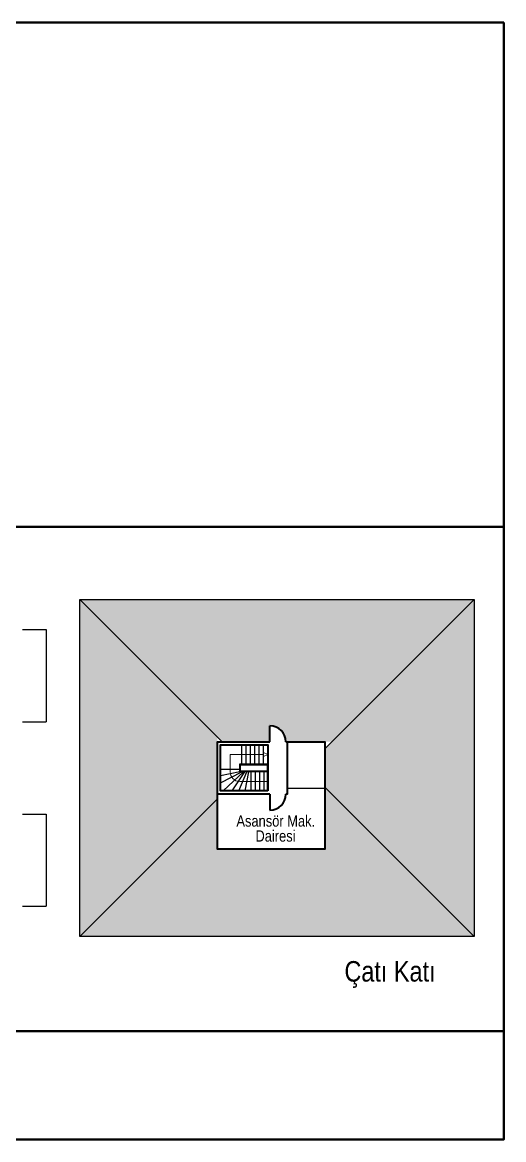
# Model space of a CAD drawing. Header units: millimetres. Extents: x 1852829 to 1882754, y -270850 to -231658.
# Drawn here: x 1859816 to 1861229, y -235669 to -232391 of the extents above; entities that cross this region are included whole.
import ezdxf

# ---------------------------------------------------------------- set-up
doc = ezdxf.new("R2010")
doc.units = ezdxf.units.MM
for name, color, linetype, lineweight in [('a_görünüş', 32, 'Continuous', 25), ('a_görünüş_kalın', 20, 'Continuous', 40), ('a_hatch_misc', 251, 'Continuous', 15), ('a_not_misc', 144, 'Continuous', 5), ('a_not_text', 7, 'Continuous', 13), ('a_çerçeve_line', 7, 'Continuous', 50)]:
    doc.layers.add(name, color=color, linetype=linetype, lineweight=lineweight)
doc.styles.get("Standard").update_dxf_attribs({"font": 'ARIALN.TTF'})

msp = doc.modelspace()

# ---------------------------------------------------------------- hatches: boundary and pattern name
at = {"layer": 'a_hatch_misc', "ltscale": 10}
h = msp.add_hatch(dxfattribs=at)
h.set_pattern_fill('AR-RSHKE', color=256, scale=0.1, angle=270)
h.set_pattern_definition([(270, (4236.915, 18546.447), (30.48, -64.77), [15.24, -12.7, 17.78, -7.62, 22.86, -10.16]), (270, (4238.185, 18531.207), (30.48, -64.77), [12.7, -48.26, 10.16, -15.24]), (270, (4235.01, 18500.727), (30.48, -64.77), [7.62, -78.74]), (0, (4236.915, 18546.447), (30.48, 21.59), [29.21, -92.71]), (0, (4236.915, 18531.207), (30.48, 21.59), [28.575, -93.345]), (0, (4236.915, 18518.507), (30.48, 21.59), [26.67, -95.25]), (0, (4235.01, 18500.727), (30.48, 21.59), [29.21, -92.71]), (0, (4235.01, 18493.107), (30.48, 21.59), [29.21, -92.71]), (0, (4236.915, 18470.247), (30.48, 21.59), [27.94, -93.98])])
h.paths.add_polyline_path([(1860543, -234455.2, -0.414214), (1860589.7, -234501.8), (1860725, -234501.8), (1861142.5, -234084.3), (1859985.5, -234084.3), (1860403, -234501.8), (1860543, -234501.8)])
h.paths.add_polyline_path([(1859985.5, -235073.4), (1860389.1, -234669.8), (1860389.1, -234487.8), (1859985.5, -234084.3)])
h.paths.add_polyline_path([(1860389.1, -234816.8), (1860389.1, -234669.8), (1859985.5, -235073.4), (1861142.5, -235073.4), (1860704, -234634.8), (1860704, -234816.8)])
h.paths.add_polyline_path([(1861142.5, -235073.4), (1861142.5, -234084.3), (1860704, -234522.8), (1860704, -234634.8)])

# ---------------------------------------------------------------- linework, layer by layer
at = {"layer": 'a_görünüş'}
for p, q in [((1859985.5, -234084.3), (1860403, -234501.8)), ((1861142.5, -234084.3), (1860704, -234522.8)), ((1859816.3, -234172.9), (1859886, -234172.9)), ((1859816.3, -234443.5), (1859886, -234443.5)), ((1860460.2, -234512.1), (1860460.2, -234567.2)), ((1860472.8, -234512.1), (1860472.8, -234567.2)), ((1860485.4, -234512.1), (1860485.4, -234567.2)), ((1860498, -234512.1), (1860498, -234567.2)), ((1860510.6, -234512.1), (1860510.6, -234567.2)), ((1860523.2, -234512.1), (1860523.2, -234567.2)), ((1860534.6, -234511.2), (1860537.2, -234511.2)), ((1860535.8, -234511.2), (1860535.8, -234567.2)), ((1860454.4, -234590.5), (1860454.4, -234567.2)), ((1860454.4, -234567.2), (1860472.8, -234567.2)), ((1860461.6, -234567.2), (1860537.2, -234567.2)), ((1860398.4, -234582.4), (1860454.4, -234582.4)), ((1860398.4, -234600.6), (1860454.4, -234589.1)), ((1860398.4, -234622.9), (1860461.2, -234590.5)), ((1860405.8, -234646.5), (1860465.2, -234590.5)), ((1860432.6, -234646.5), (1860470, -234590.5)), ((1860451.7, -234646.5), (1860475.5, -234590.5)), ((1860534.9, -234590.5), (1860454.4, -234590.5)), ((1860456.7, -234588.1), (1860456.7, -234569.5)), ((1860456.7, -234569.5), (1860534.9, -234569.5)), ((1860534.9, -234588.1), (1860456.7, -234588.1)), ((1860470.1, -234646.5), (1860481.6, -234590.5)), ((1860488.2, -234646.5), (1860488.2, -234590.5)), ((1860500.8, -234646.5), (1860500.8, -234590.5)), ((1860513.4, -234646.5), (1860513.4, -234590.5)), ((1860526, -234646.5), (1860526, -234590.5)), ((1860704, -234639.5), (1860594.3, -234639.5)), ((1860704, -234634.8), (1861142.5, -235073.4)), ((1860389.1, -234669.8), (1859985.5, -235073.4)), ((1859816.3, -234714.1), (1859886, -234714.1)), ((1859816.3, -234984.7), (1859886, -234984.7))]:
    msp.add_line(p, q, dxfattribs=at)
msp.add_lwpolyline([(1859985.5, -234084.3), (1861142.5, -234084.3), (1861142.5, -235073.4), (1859985.5, -235073.4)], close=True, dxfattribs=at)
for points in [[(1859886, -234172.9), (1859886, -234443.5)], [(1860537.2, -234567.2), (1860537.2, -234645.5)], [(1860534.9, -234569.5), (1860534.9, -234646.5)], [(1859886, -234714.1), (1859886, -234984.7)]]:
    msp.add_lwpolyline(points, dxfattribs=at)
at = {"layer": 'a_görünüş_kalın'}
for p, q in [((1860543, -234501.8), (1860543, -234455.2)), ((1860543, -234655.8), (1860543, -234702.5))]:
    msp.add_line(p, q, dxfattribs=at)
for points in [[(1860589.7, -234501.8), (1860704, -234501.8), (1860704, -234816.8), (1860389.1, -234816.8), (1860389.1, -234501.8), (1860543, -234501.8)], [(1860594.3, -234501.8), (1860594.3, -234655.8), (1860589.7, -234655.8)], [(1860543, -234655.8), (1860389.1, -234655.8)]]:
    msp.add_lwpolyline(points, dxfattribs=at)
msp.add_lwpolyline([(1860537.2, -234646.5), (1860398.4, -234646.5), (1860398.4, -234511.2), (1860537.2, -234511.2)], close=True, dxfattribs=at)
for centre, start, end in [((1860543, -234501.8), 0, 90), ((1860543, -234655.8), 270, 0)]:
    msp.add_arc(centre, 46.7, start, end, dxfattribs=at)
at = {"layer": 'a_not_misc'}
for p, q in [((1860426.4, -234539.2), (1860476.8, -234539.2)), ((1860426.4, -234590.5), (1860426.4, -234539.2)), ((1860476.8, -234539.2), (1860524.6, -234539.2)), ((1860534.9, -234618.5), (1860454.4, -234618.5))]:
    msp.add_line(p, q, dxfattribs=at)
for points in [[(1860537.2, -234539.2), (1860524.6, -234533.3)], [(1860537.2, -234539.2), (1860524.6, -234545)]]:
    msp.add_lwpolyline(points, dxfattribs=at)
msp.add_arc((1860454.4, -234590.5), 28, 180, 270, dxfattribs=at)
at = {"layer": 'a_çerçeve_line'}
for p, q in [((1855056.2, -233871.5), (1861229.5, -233871.5)), ((1855056.2, -233871.5), (1861229.5, -233871.5)), ((1855056.2, -235351.5), (1861229.5, -235351.5))]:
    msp.add_line(p, q, dxfattribs=at)
msp.add_lwpolyline([(1861229.5, -232391.5), (1852828.6, -232391.5), (1852828.6, -235669.4), (1861229.5, -235669.4), (1861229.5, -232391.5)], dxfattribs=at)

# ---------------------------------------------------------------- texts
at = {"layer": 'a_not_text'}
for s, height, p in [('Asansör Mak.', 33, (1860444.8, -234751)), ('Dairesi', 33, (1860500.7, -234795)), ('Çatı Katı', 60, (1860762, -235205.6))]:
    msp.add_text(s, height=height, dxfattribs=at).set_placement(p)

doc.saveas('drawing.dxf')
